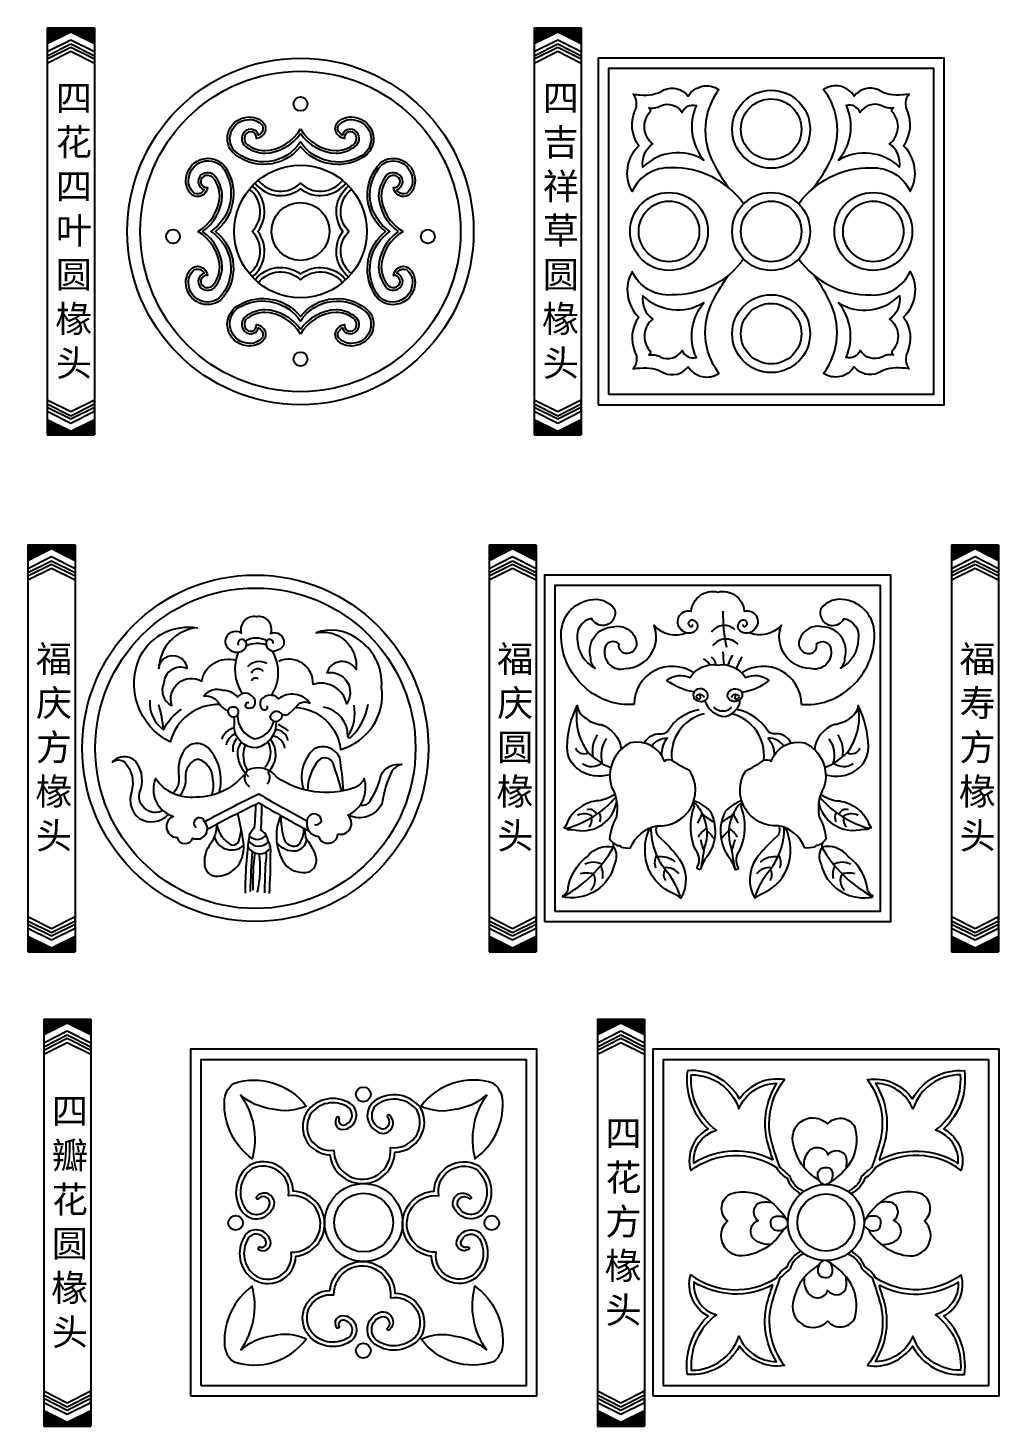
# Model space of a CAD drawing. Extents: x -66030 to 95157, y -13132 to 45879.
# Drawn here: x -62837 to -61715, y -2106 to -492 of the extents above; entities that cross this region are included whole.
import ezdxf

# ---------------------------------------------------------------- set-up
doc = ezdxf.new("R2010")
doc.units = 0
doc.header["$LTSCALE"] = 100
doc.header["$MEASUREMENT"] = 0
for name, color, linetype in [('3', 11, 'CONTINUOUS'), ('4', 121, 'CONTINUOUS'), ('BH', 21, 'CONTINUOUS'), ('TEXT', 105, 'CONTINUOUS')]:
    doc.layers.add(name, color=color, linetype=linetype)
doc.styles.add('HZ', font='simhei.ttf')

# ---------------------------------------------------------------- blocks, each defined once
blk = doc.blocks.new('A$C16F37A51')
at = {"layer": '3'}
for p, q in [((0, 469.8), (0, 0)), ((0, 469.8), (54.4, 469.8)), ((0, 469.8), (0, 451.8)), ((54.4, 469.8), (54.4, 0)), ((54.4, 469.8), (54.4, 451.8)), ((0, 451.8), (27.2, 465.4)), ((0, 442.5), (27.2, 456.1)), ((27.2, 465.4), (54.4, 451.8)), ((27.2, 456.1), (54.4, 442.5)), ((0, 437.8), (27.2, 451.4)), ((0, 434), (27.2, 447.6)), ((0, 429.3), (27.2, 442.9)), ((0, 442.5), (0, 437.8)), ((27.2, 451.4), (54.4, 437.8)), ((27.2, 447.6), (54.4, 434)), ((27.2, 442.9), (54.4, 429.3)), ((54.4, 442.5), (54.4, 437.8)), ((0, 434), (0, 429.3)), ((54.4, 434), (54.4, 429.3)), ((0, 40.5), (27.2, 26.9)), ((0, 35.8), (27.2, 22.2)), ((27.2, 26.9), (54.4, 40.5)), ((27.2, 22.2), (54.4, 35.8)), ((54.4, 35.8), (54.4, 40.5)), ((0, 32), (27.2, 18.4)), ((0, 27.3), (27.2, 13.7)), ((0, 18), (27.2, 4.4)), ((27.2, 18.4), (54.4, 32)), ((27.2, 13.7), (54.4, 27.3)), ((27.2, 4.4), (54.4, 18)), ((54.4, 27.3), (54.4, 32)), ((54.4, 0), (54.4, 18)), ((0, 0), (54.4, 0))]:
    blk.add_line(p, q, dxfattribs=at)
at = {"layer": 'BH'}
for p, q in [((11.9, 457.8), (0, 469.6)), ((13.3, 458.5), (1.9, 469.8)), ((14.7, 459.2), (4, 469.8)), ((16.1, 459.9), (6.2, 469.8)), ((17.5, 460.6), (8.3, 469.8)), ((18.9, 461.3), (10.4, 469.8)), ((20.4, 462), (12.5, 469.8)), ((21.8, 462.7), (14.7, 469.8)), ((23.2, 463.4), (16.8, 469.8)), ((24.6, 464.1), (18.9, 469.8)), ((26, 464.8), (21, 469.8)), ((27.9, 465.1), (23.1, 469.8)), ((32.1, 462.9), (25.3, 469.8)), ((36.4, 460.8), (27.4, 469.8)), ((40.6, 458.7), (29.5, 469.8)), ((44.9, 456.6), (31.6, 469.8)), ((49.1, 454.4), (33.7, 469.8)), ((53.4, 452.3), (35.9, 469.8)), ((54.4, 453.4), (38, 469.8)), ((54.4, 455.6), (40.1, 469.8)), ((54.4, 457.7), (42.2, 469.8)), ((54.4, 459.8), (44.4, 469.8)), ((54.4, 461.9), (46.5, 469.8)), ((54.4, 464), (48.6, 469.8)), ((54.4, 466.2), (50.7, 469.8)), ((54.4, 468.3), (52.8, 469.8)), ((10.5, 457), (0, 467.5)), ((9, 456.3), (0, 465.4)), ((7.6, 455.6), (0, 463.3)), ((6.2, 454.9), (0, 461.1)), ((4.8, 454.2), (0, 459)), ((3.4, 453.5), (0, 456.9)), ((2, 452.8), (0, 454.8)), ((0.6, 452.1), (0, 452.7)), ((18.1, 0), (0.1, 17.9)), ((54.4, 12.5), (50.7, 16.2)), ((54.4, 14.6), (52.1, 16.9)), ((54.4, 16.7), (53.5, 17.6)), ((15.9, 0), (0, 15.9)), ((13.8, 0), (0, 13.8)), ((11.7, 0), (0, 11.7)), ((9.6, 0), (0, 9.6)), ((7.5, 0), (0, 7.5)), ((5.3, 0), (0, 5.3)), ((3.2, 0), (0, 3.2)), ((1.1, 0), (0, 1.1)), ((20.2, 0), (4.4, 15.8)), ((22.3, 0), (8.6, 13.7)), ((24.4, 0), (12.9, 11.6)), ((26.6, 0), (17.1, 9.4)), ((28.7, 0), (21.4, 7.3)), ((30.8, 0), (25.6, 5.2)), ((32.9, 0), (28.1, 4.8)), ((35, 0), (29.5, 5.6)), ((37.2, 0), (30.9, 6.3)), ((39.3, 0), (32.3, 7)), ((41.4, 0), (33.7, 7.7)), ((43.5, 0), (35.1, 8.4)), ((45.6, 0), (36.6, 9.1)), ((47.8, 0), (38, 9.8)), ((49.9, 0), (39.4, 10.5)), ((52, 0), (40.8, 11.2)), ((54.1, 0), (42.2, 11.9)), ((54.4, 1.9), (43.6, 12.6)), ((54.4, 4), (45, 13.3)), ((54.4, 6.1), (46.5, 14)), ((54.4, 8.2), (47.9, 14.7)), ((54.4, 10.4), (49.3, 15.5))]:
    blk.add_line(p, q, dxfattribs=at)

msp = doc.modelspace()

# ---------------------------------------------------------------- linework, layer by layer
at = {"layer": '4'}
for points in [[(-62166.6, -914.7), (-61790.6, -914.7), (-61790.6, -538.7), (-62166.6, -538.7)], [(-62240.3, -1523.3), (-61840.3, -1523.3), (-61840.3, -1123.3), (-62240.3, -1123.3)], [(-62228.3, -1511.3), (-61852.3, -1511.3), (-61852.3, -1135.3), (-62228.3, -1135.3)], [(-62637.3, -2058.8), (-62261.3, -2058.8), (-62261.3, -1682.8), (-62637.3, -1682.8)], [(-62103.3, -2058.8), (-61727.3, -2058.8), (-61727.3, -1682.8), (-62103.3, -1682.8)]]:
    msp.add_lwpolyline(points, close=True, dxfattribs=at)
for points in [[(-62010.4, -694.9, 0.24971), (-62093.8, -653.4, 0.316555), (-62139.2, -680.6, -0.337437), (-62131.5, -627.7, -0.262201), (-62135.9, -587.5, 0.289156), (-62138, -568.1, 0.056873), (-62129.8, -569, 0.167736), (-62102.5, -563.4, -0.347862), (-62074.3, -570.5, -0.427199), (-62039, -562.9, 0.293126), (-62045.2, -647.7, 0.054319), (-62027, -676.9)], [(-61946.7, -694.9, -0.24971), (-61863.3, -653.4, -0.316555), (-61818, -680.6, 0.337437), (-61825.6, -627.7, 0.262201), (-61821.2, -587.5, -0.289156), (-61819.2, -568.1, -0.056873), (-61827.3, -569, -0.167736), (-61854.7, -563.4, 0.347862), (-61882.8, -570.5, 0.427199), (-61918.1, -562.9, -0.293126), (-61911.9, -647.7, -0.054319), (-61930.1, -676.9)], [(-62578, -779.2, 0.406072), (-62571.5, -726.7, 0.406072), (-62578, -674.3, 0.406072)], [(-62574.8, -671.1, 0.406072), (-62522.3, -677.6, 0.406072), (-62469.9, -671.1, 0.375632)], [(-62571, -667.7, 0.44382), (-62522.3, -671, 0.44382), (-62473.6, -667.7, 0.441665)], [(-62466.6, -779.2, -0.406072), (-62473.2, -726.7, -0.406072), (-62466.6, -674.3)], [(-62581.1, -775.3, 0.441665), (-62578, -726.7, 0.441665), (-62581.1, -678.2, 0.441665)], [(-62463.5, -775.3, -0.441665), (-62466.6, -726.7, -0.441665), (-62463.5, -678.2, -0.441665)], [(-62010.4, -758.5, -0.24971), (-62093.8, -800, -0.316555), (-62139.2, -772.8, 0.337437), (-62131.5, -825.7, 0.262201), (-62135.9, -865.9, -0.289156), (-62138, -885.3, -0.056873), (-62129.8, -884.4, -0.167736), (-62102.5, -890, 0.347862), (-62074.3, -882.9, 0.427199), (-62039, -890.5, -0.293126), (-62045.2, -805.7, -0.054319), (-62027, -776.5)], [(-61946.7, -758.5, 0.24971), (-61863.3, -800, 0.316555), (-61818, -772.8, -0.337437), (-61825.6, -825.7, -0.262201), (-61821.2, -865.9, 0.289156), (-61819.2, -885.3, 0.056873), (-61827.3, -884.4, 0.167736), (-61854.7, -890, -0.347862), (-61882.8, -882.9, -0.427199), (-61918.1, -890.5, 0.293126), (-61911.9, -805.7, 0.054319), (-61930.1, -776.5)], [(-62574.8, -782.4, -0.406072), (-62522.3, -775.9, -0.406072), (-62469.9, -782.4, -0.406072)], [(-62570.8, -785.6, -0.441665), (-62522.3, -782.5, -0.441665), (-62473.8, -785.6, -0.441665)], [(-62070.3, -1180.5, -0.374498), (-62069.7, -1181.7, -0.561958), (-62071.7, -1183.1, -0.868039), (-62068.9, -1175, -0.473768), (-62064.7, -1186.2, -0.448543), (-62080.6, -1187.8, -0.850529), (-62070.9, -1164.9, -0.452466), (-62040.3, -1143, -0.452466), (-62009.6, -1164.9, -0.850529), (-61999.9, -1187.8, -0.448543), (-62015.9, -1186.2, -0.473768), (-62011.6, -1175, -0.868039), (-62008.9, -1183.1, -0.561958), (-62010.8, -1181.7, -0.374498), (-62010.2, -1180.5)], [(-62136.9, -1272.7, -0.210835), (-62194, -1252.7, -0.222755), (-62221.2, -1190.9, -0.362926), (-62188.2, -1152.1, -0.295765), (-62159.4, -1162.2, -0.461946), (-62171.4, -1181.6, -0.308755), (-62186.2, -1173.4, 0.401647), (-62202.5, -1197.5, 0.277913), (-62181.9, -1230.9, -0.244674), (-62187, -1218.9, -0.495017), (-62160.9, -1183.1, -0.397067), (-62134.9, -1197.9, -0.637806), (-62148.9, -1213.4, -0.373271), (-62154.3, -1203, 0.630148), (-62171, -1209.2, 0.546984), (-62146.9, -1231.3, 0.518062), (-62113.9, -1181.2, 0.317394), (-62076.3, -1190.2)], [(-61943.6, -1272.7, 0.210835), (-61886.5, -1252.7, 0.222755), (-61859.3, -1190.9, 0.362926), (-61892.4, -1152.1, 0.295765), (-61921.2, -1162.2, 0.461946), (-61909.1, -1181.6, 0.308755), (-61894.3, -1173.4, -0.401647), (-61878, -1197.5, -0.277913), (-61898.6, -1230.9, 0.244674), (-61893.5, -1218.9, 0.495017), (-61919.6, -1183.1, 0.397067), (-61945.7, -1197.9, 0.637806), (-61931.7, -1213.4, 0.373271), (-61926.2, -1203, -0.630148), (-61909.5, -1209.2, -0.546984), (-61933.6, -1231.3, -0.518062), (-61966.7, -1181.2, -0.317394), (-62004.3, -1190.2)], [(-62553.9, -1202.2, 1.060173), (-62562.1, -1201.8, 0.620415), (-62548.7, -1209.6, 0.522482), (-62542, -1197, 0.451456), (-62556.9, -1191.4, 0.595524), (-62573.2, -1171.4, 0.536651), (-62590.7, -1190.3, 0.541923), (-62609.3, -1199.2, 0.617763), (-62587.7, -1209.6, 0.414589), (-62585.9, -1199.6, 0.913295), (-62594, -1204.4, 0.913295)], [(-62615.6, -1272.8, 0.34733), (-62672.8, -1316, -0.409884), (-62706.9, -1216.3, -0.318858), (-62641.7, -1184.2, 0.377319), (-62686, -1231.4, -0.92725), (-62653.4, -1231.4, 0.522824), (-62680.1, -1247.9, 0.401469), (-62670.9, -1274.1, -0.689196), (-62636.3, -1245.9, -0.452999), (-62597, -1221.8)], [(-62528.1, -1276.2, -0.371241), (-62476.1, -1324.6, 0.378554), (-62428.5, -1252.6, 0.275579), (-62457.4, -1196.4, 0.247609), (-62504.2, -1190, -0.511137), (-62458.1, -1232.4, 0.643953), (-62491.9, -1236, -0.658543), (-62468.9, -1272, 0.448641), (-62507.8, -1249.7, 0.564784), (-62547.4, -1223.1, 0.564784)], [(-62067.8, -1258.3, -0.125817), (-62099.1, -1244.9, -0.287489), (-62072.3, -1241.8, -0.304937), (-62040.3, -1227.2, -0.304937), (-62008.3, -1241.8, -0.287489), (-61981.4, -1244.9, -0.153022), (-62012.5, -1258.8)], [(-62582.1, -1270.8, 0.681297), (-62585.5, -1275.8, 0.272206), (-62577, -1275.7, 0.430946), (-62576.7, -1264.6, 0.506992), (-62595, -1264.3, 0.224483), (-62611.8, -1256.5, 0.310446), (-62633.8, -1262.7, -0.310291), (-62615.6, -1272.8, 0.143148), (-62607.2, -1279.4, 0.143148)], [(-62696.2, -1267.8, 0.267511), (-62680.6, -1301.9, -0.118486), (-62659.7, -1278)], [(-62543.2, -1284.2, 0.258063), (-62536.5, -1284.2, 0.037817), (-62523.9, -1271.6, -0.267067), (-62511.3, -1271.4, 0.428253), (-62547.5, -1266.3, 0.257934), (-62555.8, -1262.3, 0.227238), (-62565.5, -1265.2, 0.474005), (-62566.5, -1278, 0.802464), (-62560.5, -1274.2)], [(-62164.9, -1353.8, -0.22698), (-62200.5, -1348.4, -0.253032), (-62214.2, -1322.2, -0.113379), (-62202.5, -1273.9, 0.253051), (-62192.6, -1288.6, 0.155034), (-62175, -1296, -0.286884), (-62151.8, -1324.6)], [(-62055.4, -1268.2, 0.312199), (-62031.4, -1286.6, 0.168894), (-62018.9, -1278.4, 0.233084), (-62014.8, -1267.5, 0.233084)], [(-61915.7, -1353.8, 0.22698), (-61880, -1348.4, 0.253032), (-61866.3, -1322.2, 0.113379), (-61878.1, -1273.9, -0.253051), (-61887.9, -1288.6, -0.155034), (-61905.5, -1296, 0.286884), (-61928.7, -1324.6)], [(-62550.5, -1292.3, -0.364073), (-62573.1, -1322.9, -0.407895), (-62598.8, -1298.9, 0.091763), (-62599.1, -1287.1, 0.091763)], [(-62595, -1285.2, 0.337282), (-62575.5, -1312.3, 0.32156), (-62553, -1292.1, 0.32156)], [(-62125, -1317.3, -0.310444), (-62107.2, -1306.7, 0.185508), (-62098.7, -1304.2, -0.212524), (-62061.6, -1278.4)], [(-61955.6, -1317.3, 0.310444), (-61973.3, -1306.7, -0.185508), (-61981.8, -1304.2, 0.212524), (-62018.9, -1278.4)], [(-62616.2, -1374.7, 0.26651), (-62629.1, -1322.8, 0.446716), (-62656.7, -1325.3, 0.173206), (-62662.7, -1356.4, -0.22076), (-62669.5, -1375.4)], [(-62472.4, -1372.3, 0.01958), (-62476.9, -1334.3, 0.430482), (-62506.4, -1324, 0.30183), (-62518.7, -1370.9)], [(-62116.4, -1320.9, -0.263756), (-62098.5, -1311.7, 0.194626), (-62105.2, -1331.6, 0.194626)], [(-61964.1, -1320.9, 0.263756), (-61982.1, -1311.7, -0.194626), (-61975.3, -1331.6, -0.194626)], [(-62681, -1395.3, -0.622967), (-62708.3, -1375, 0.267401), (-62711.9, -1339.4, 0.456166), (-62739.5, -1339.4, -0.376213), (-62725.2, -1339.4, -0.264117), (-62717.6, -1374, 0.325045), (-62708.3, -1404.2, 0.369427), (-62674.9, -1399.5, 0.369427)], [(-62661.9, -1378.2, 0.204252), (-62654.6, -1357.8, -0.366388), (-62640.6, -1335.4, -0.325144), (-62623.9, -1358.8, -0.118475), (-62624.9, -1377.5)], [(-62474.6, -1372.7, 0.009312), (-62484.2, -1341.7, 0.571607), (-62501.7, -1337.7, 0.172696), (-62514.1, -1372.1)], [(-62506.1, -1411.5, 0.333072), (-62498, -1407.4, 1.018263), (-62514.9, -1408.1, 0.447723), (-62501.4, -1425, 0.836712), (-62479.1, -1422.3, 0.786524), (-62467.6, -1400.7, 0.381054), (-62448.7, -1358.2, -0.211082), (-62460.2, -1369, -0.237445), (-62549.4, -1356.8, 0.369408), (-62583.7, -1349.1, -0.247305), (-62643.2, -1379.8, -0.276406), (-62689.9, -1358.2, 0.438653), (-62668.9, -1402, 0.831006), (-62664.9, -1426.3, 0.737886), (-62646.6, -1427, 0.825981), (-62633.1, -1408.1, 1.434892), (-62642.6, -1414.8)], [(-62453, -1388.4, 0.407179), (-62441.4, -1383.4, 0.089335), (-62429.3, -1354.7, -0.331846), (-62405.1, -1341.9, 0.152153), (-62416.4, -1348.9, 0.073188), (-62428, -1386.2, -0.443412), (-62466.8, -1400.3)], [(-62633.1, -1408.1, -0.014414), (-62570.5, -1376, 0.009904), (-62514.9, -1407.1, 0.009904)], [(-62629.9, -1416.7, -0.013655), (-62570.5, -1386.3, 0.01032), (-62512.5, -1418.7)], [(-62585.7, -1490.4, -0.040253), (-62581, -1423.9, -0.177783), (-62575.4, -1415, 0.031151), (-62574, -1388, 0.031151)], [(-62159.1, -1376.6, -0.10527), (-62177.8, -1384, 0.092173), (-62189.3, -1386.3, 0.182815), (-62213.5, -1407.1, -0.115085), (-62217.5, -1415.1, -0.178993), (-62213.7, -1417, -0.069364), (-62203.9, -1417.8, 0.421541), (-62157, -1384.8)], [(-62067.8, -1383.7, -0.10037), (-62049, -1395.9, -0.266503), (-62051.4, -1446.7, 0.111264), (-62060.1, -1462.9, -0.395646), (-62064.4, -1461.5, 0.314877), (-62065.7, -1441.1, -0.199608), (-62067.3, -1390.5, 0.148605), (-62069.2, -1387.6)], [(-62068.4, -1385.6, -0.140567), (-62058.5, -1398.8, -0.206528), (-62055.8, -1438.4, -0.00555), (-62060.1, -1462.9)], [(-62012.7, -1383.7, 0.10037), (-62031.5, -1395.9, 0.266503), (-62029.1, -1446.7, -0.111264), (-62020.5, -1462.9, 0.395646), (-62016.2, -1461.5, -0.314877), (-62014.8, -1441.1, 0.199608), (-62013.2, -1390.5, -0.148605), (-62011.3, -1387.6)], [(-62012.1, -1385.6, 0.140567), (-62022.1, -1398.8, 0.206528), (-62024.8, -1438.4, 0.00555), (-62020.5, -1462.9)], [(-61921.4, -1376.6, 0.10527), (-61902.8, -1384, -0.092173), (-61891.2, -1386.3, -0.182815), (-61867, -1407.1, 0.115085), (-61863, -1415.1, 0.178993), (-61866.8, -1417, 0.069364), (-61876.6, -1417.8, -0.421541), (-61923.5, -1384.8)], [(-62619.1, -1410.8, -0.153349), (-62626.1, -1433.6, 0.193993), (-62633.2, -1455.5, 0.470109), (-62617.5, -1471, 0.23934), (-62592.9, -1456.3, 0.192681), (-62588.7, -1428, 0.009143), (-62594.7, -1398.2, 0.009143)], [(-62558.2, -1490.9, 0.020781), (-62556.8, -1444.5, 0.167231), (-62559.8, -1430, 0.239408), (-62567.9, -1417.8, 0.019319), (-62567, -1388.4, 0.019319)], [(-62545.1, -1400.9, 0.273019), (-62538.6, -1459.3, 0.234275), (-62512.7, -1466.1, 0.327706), (-62503.7, -1451.4, 0.139705), (-62515.1, -1429, -0.099433), (-62516.7, -1416.5)], [(-62619.1, -1411.1, 0.235004), (-62601.3, -1435.1, 0.303549), (-62593.4, -1430.7, 0.019772), (-62590.6, -1417.8)], [(-62110.4, -1412.7, 0.318159), (-62108.9, -1424.8, -0.05375), (-62084.8, -1450.8, -0.28637), (-62082.9, -1496.3, 0.076665), (-62093.6, -1490.2, -0.297338), (-62124.3, -1441, -0.118949), (-62118.6, -1415.3, -0.118949)], [(-62082.9, -1496.3, 0.085235), (-62097.8, -1467, -0.186903), (-62117.1, -1414.7, -0.186903)], [(-61970.1, -1412.7, -0.318159), (-61971.6, -1424.8, 0.05375), (-61995.8, -1450.8, 0.28637), (-61997.6, -1496.3, -0.076665), (-61986.9, -1490.2, 0.297338), (-61956.3, -1441, 0.118949), (-61962, -1415.3, 0.118949)], [(-61997.6, -1496.3, -0.085235), (-61982.8, -1467, 0.186903), (-61963.5, -1414.7, 0.186903)], [(-62549.7, -1432, 0.263941), (-62527.2, -1441.6, 0.310547), (-62515.1, -1429)], [(-61940.7, -1834.8, -0.228324), (-61956.8, -1817.3, 0.009163), (-61968.6, -1806.9, -0.014026), (-61977.4, -1780.2, -0.243522), (-61963.3, -1705.8, 0.289643), (-62015.3, -1728.2, 0.298386), (-62075.3, -1695.5, 0.24376), (-62051.4, -1762.8, 0.353569), (-62071.5, -1810.6, -0.312443), (-61972.5, -1807.1, 0.142), (-61960.2, -1819.6, 0.199807), (-61944.2, -1837.6)], [(-61890, -1834.8, 0.228324), (-61873.9, -1817.3, -0.009163), (-61862, -1806.9, 0.014026), (-61853.3, -1780.2, 0.243522), (-61867.4, -1705.8, -0.289643), (-61815.4, -1728.2, -0.298386), (-61755.4, -1695.5, -0.24376), (-61779.3, -1762.8, -0.353569), (-61759.1, -1810.6, 0.312443), (-61858.2, -1807.1, -0.142), (-61870.4, -1819.6, -0.199807), (-61886.5, -1837.6)], [(-62477.6, -1751, 0.70017), (-62479.9, -1749.1, 0.749291), (-62470.6, -1763.2, 0.558786), (-62461.8, -1735.6, 0.406125), (-62513.1, -1740.8, 0.615263), (-62488.3, -1792.5, 0.926918), (-62413.2, -1789.5, 0.559478), (-62383.2, -1738.8, 0.396881), (-62436, -1730, 0.551861), (-62434.8, -1765, 1.017693), (-62419.6, -1746.9, 1.028583), (-62421.5, -1749.3)], [(-62477.6, -1751, 0.568996), (-62472, -1758.4, 0.550669), (-62465.3, -1739.2, 0.400616), (-62509.2, -1743.9, 0.674755), (-62483.6, -1787.2, 1.078982), (-62418.4, -1784.1, 0.613635), (-62387.4, -1741.5, 0.393196), (-62433.2, -1734.2, 0.562138), (-62431.8, -1760.9, 0.930998), (-62421.5, -1749.3, 1.051623)], [(-61923.4, -1821.8, -0.229742), (-61953.4, -1777.8, -0.745716), (-61913.4, -1757, -0.526447), (-61882, -1760.5, -0.234802), (-61889.8, -1805.5, -0.086221), (-61911.5, -1825, -0.086221)], [(-61940.4, -1807.4, -0.181599), (-61936.3, -1790.1, -0.625424), (-61913.1, -1792.6, -0.515995), (-61892.8, -1793, -0.136152), (-61892.5, -1808.7, -0.136152)], [(-62569.1, -1899.1, 0.70017), (-62571.1, -1901.4, 0.749291), (-62557, -1892.1, 0.558786), (-62584.5, -1883.3, 0.406125), (-62579.4, -1934.6, 0.615263), (-62527.6, -1909.8, 0.926918), (-62530.7, -1834.7, 0.559478), (-62581.3, -1804.7, 0.396881), (-62590.2, -1857.5, 0.551861), (-62555.2, -1856.2, 1.017693), (-62573.2, -1841.1, 1.028583), (-62570.9, -1843)], [(-62569.1, -1899.1, 0.568996), (-62561.8, -1893.5, 0.550669), (-62580.9, -1886.8, 0.400616), (-62576.3, -1930.7, 0.674755), (-62532.9, -1905.1, 1.078982), (-62536.1, -1839.9, 0.613635), (-62578.6, -1808.9, 0.393196), (-62586, -1854.7, 0.562138), (-62559.3, -1853.3, 0.930998), (-62570.9, -1843, 1.051623)], [(-62329.6, -1899.1, -0.70017), (-62327.6, -1901.4, -0.749291), (-62341.7, -1892.1, -0.558786), (-62314.1, -1883.3, -0.406125), (-62319.3, -1934.6, -0.615263), (-62371, -1909.8, -0.926918), (-62368, -1834.7, -0.559478), (-62317.3, -1804.7, -0.396881), (-62308.5, -1857.5, -0.551861), (-62343.5, -1856.2, -1.017693), (-62325.5, -1841.1, -1.028583), (-62327.8, -1843)], [(-62329.6, -1899.1, -0.611013), (-62336.9, -1893.5, -0.550669), (-62317.8, -1886.8, -0.400616), (-62322.4, -1930.7, -0.674755), (-62365.7, -1905.1, -1.078982), (-62362.6, -1839.9, -0.613635), (-62320, -1808.9, -0.393196), (-62312.7, -1854.7, -0.562138), (-62339.4, -1853.3, -0.932617), (-62327.8, -1843, -1.051623)], [(-61918.3, -1826.9, -0.334493), (-61924.5, -1813.3, -0.191656), (-61921.2, -1808.5, -0.175293), (-61911.4, -1807.8, -0.290487), (-61907.9, -1815.5, -0.348225), (-61914.5, -1826.8)], [(-61964.4, -1878.9, -0.229742), (-62008.4, -1908.9, -0.745716), (-62029.2, -1868.9, -0.526447), (-62025.7, -1837.5, -0.234802), (-61980.7, -1845.2, -0.086221), (-61961.1, -1867, -0.086221)], [(-61866.3, -1878.9, 0.229742), (-61822.3, -1908.9, 0.745716), (-61801.5, -1868.9, 0.526447), (-61805, -1837.5, 0.234802), (-61850, -1845.2, 0.086221), (-61869.6, -1867, 0.086221)], [(-61978.8, -1895.9, -0.181599), (-61996.1, -1891.7, -0.625424), (-61993.6, -1868.6, -0.515995), (-61993.2, -1848.3, -0.136152), (-61977.5, -1847.9, -0.136152)], [(-61851.9, -1895.9, 0.181599), (-61834.6, -1891.7, 0.625424), (-61837.1, -1868.6, 0.515995), (-61837.5, -1848.3, 0.136152), (-61853.2, -1847.9, 0.136152)], [(-61959.2, -1873.8, -0.334493), (-61972.8, -1880, -0.191656), (-61977.7, -1876.7, -0.175293), (-61978.3, -1866.9, -0.290487), (-61970.7, -1863.4, -0.348225), (-61959.3, -1870)], [(-61871.4, -1873.8, 0.334493), (-61857.9, -1880, 0.191656), (-61853, -1876.7, 0.175293), (-61852.3, -1866.9, 0.290487), (-61860, -1863.4, 0.348225), (-61871.3, -1870)], [(-61940.7, -1906.8, 0.228324), (-61956.8, -1924.3, -0.009163), (-61968.6, -1934.8, 0.014026), (-61977.4, -1961.5, 0.243522), (-61963.3, -2035.9, -0.289643), (-62015.3, -2013.4, -0.298386), (-62075.3, -2046.2, -0.24376), (-62051.4, -1978.8, -0.353569), (-62071.5, -1931.1, 0.312443), (-61972.5, -1934.6, -0.142), (-61960.2, -1922.1, -0.199807), (-61944.2, -1904)], [(-61890, -1906.8, -0.228324), (-61873.9, -1924.3, 0.009163), (-61862, -1934.8, -0.014026), (-61853.3, -1961.5, -0.243522), (-61867.4, -2035.9, 0.289643), (-61815.4, -2013.4, 0.298386), (-61755.4, -2046.2, 0.24376), (-61779.3, -1978.8, 0.353569), (-61759.1, -1931.1, -0.312443), (-61858.2, -1934.6, 0.142), (-61870.4, -1922.1, 0.199807), (-61886.5, -1904)], [(-62477.6, -1990.6, -0.70017), (-62479.9, -1992.6, -0.749291), (-62470.6, -1978.4, -0.558786), (-62461.8, -2006, -0.406125), (-62513.1, -2000.9, -0.615263), (-62488.3, -1949.1, -0.926918), (-62413.2, -1952.2, -0.559478), (-62383.2, -2002.8, -0.396881), (-62436, -2011.6, -0.551861), (-62434.8, -1976.7, -1.017693), (-62419.6, -1994.7, -1.028583), (-62421.5, -1992.4)], [(-61923.4, -1919.9, 0.229742), (-61953.4, -1963.8, 0.745716), (-61913.4, -1984.7, 0.526447), (-61882, -1981.1, 0.234802), (-61889.8, -1936.2, 0.086221), (-61911.5, -1916.6, 0.086221)], [(-61918.3, -1914.7, 0.334493), (-61924.5, -1928.3, 0.191656), (-61921.2, -1933.1, 0.175293), (-61911.4, -1933.8, 0.290487), (-61907.9, -1926.2, 0.348225), (-61914.5, -1914.8)], [(-62477.6, -1990.6, -0.568996), (-62472, -1983.3, -0.550669), (-62465.3, -2002.4, -0.400616), (-62509.2, -1997.7, -0.674755), (-62483.6, -1954.4, -1.078982), (-62418.4, -1957.6, -0.613635), (-62387.4, -2000.1, -0.393196), (-62433.2, -2007.5, -0.562138), (-62431.8, -1980.8, -0.930998), (-62421.5, -1992.4, -1.051623)], [(-61940.4, -1934.3, 0.181599), (-61936.3, -1951.6, 0.625424), (-61913.1, -1949.1, 0.515995), (-61892.8, -1948.7, 0.136152), (-61892.5, -1933, 0.136152)]]:
    msp.add_lwpolyline(points, format="xyb", dxfattribs=at)
for points in [[(-62106.5, -581.7, -0.383476), (-62081.4, -589.4, -0.381816), (-62065, -581.2, 0.286886), (-62056.3, -644.3, 0.3464), (-62126.8, -652.5, -0.291179), (-62115.2, -625.5, -0.432935), (-62119, -589.4, 0.588907), (-62120, -584.1, 0.184724)], [(-61850.6, -581.7, 0.383476), (-61875.7, -589.4, 0.381816), (-61892.1, -581.2, -0.286886), (-61900.8, -644.3, -0.3464), (-61830.4, -652.5, 0.291179), (-61841.9, -625.5, 0.432935), (-61838.1, -589.4, -0.588907), (-61837.1, -584.1, -0.184724)], [(-62522.3, -608.1, 0.255888), (-62481, -633.4, 0.149226), (-62462.1, -627.1, 0.421502), (-62458.5, -615.6, 0.868712), (-62471.4, -619.3, -0.170154), (-62478.7, -615.7, -0.330857), (-62480.9, -602.8, -0.280962), (-62460.3, -594.8, -0.749832), (-62451.7, -642.2, -0.367158), (-62522.3, -628.7, -0.443447), (-62601.7, -634.5, -0.585973), (-62584.3, -594.8, -0.280962), (-62563.8, -602.8, -0.330857), (-62565.9, -615.7, -0.170154), (-62573.2, -619.3, 0.868712), (-62586.1, -615.6, 0.421502), (-62582.5, -627.1, 0.149226), (-62563.6, -633.4, 0.255888)], [(-62522.3, -613.7, 0.232339), (-62481.1, -636.4, 0.148501), (-62460.6, -629.6, 0.412369), (-62455.8, -614.3, 0.68787), (-62474, -615.5, -0.086203), (-62476.6, -613.6, -0.323261), (-62478.3, -604.4, -0.279189), (-62460.7, -597.8, -0.771486), (-62454.2, -640.6, -0.381408), (-62522.3, -623.3, -0.466717), (-62599.2, -632.8, -0.591635), (-62583.9, -597.8, -0.279189), (-62566.3, -604.4, -0.323261), (-62568, -613.6, -0.086203), (-62570.6, -615.5, 0.68787), (-62588.8, -614.3, 0.412369), (-62584.1, -629.6, 0.148501), (-62563.5, -636.4, 0.232339)], [(-62640.9, -726.7, 0.255888), (-62615.6, -685.5, 0.149226), (-62622, -666.6, 0.421502), (-62633.4, -662.9, 0.868712), (-62629.8, -675.9, -0.170154), (-62633.3, -683.2, -0.330857), (-62646.3, -685.3, -0.280962), (-62654.3, -664.8, -0.749832), (-62606.9, -656.1, -0.367158), (-62620.4, -726.7, -0.443447), (-62614.6, -806.2, -0.585973), (-62654.3, -788.7, -0.280962), (-62646.3, -768.2, -0.330857), (-62633.3, -770.3, -0.170154), (-62629.8, -777.6, 0.868712), (-62633.4, -790.6, 0.421502), (-62622, -786.9, 0.149226), (-62615.6, -768, 0.255888)], [(-62635.3, -726.7, 0.232339), (-62612.6, -685.5, 0.148501), (-62619.4, -665, 0.412369), (-62634.7, -660.2, 0.68787), (-62633.6, -678.5, -0.086203), (-62635.5, -681.1, -0.323261), (-62644.7, -682.7, -0.279189), (-62651.3, -665.1, -0.771486), (-62608.5, -658.6, -0.381408), (-62625.8, -726.7, -0.466717), (-62616.2, -803.6, -0.591635), (-62651.3, -788.4, -0.279189), (-62644.7, -770.8, -0.323261), (-62635.5, -772.4, -0.086203), (-62633.6, -775, 0.68787), (-62634.7, -793.3, 0.412369), (-62619.4, -788.5, 0.148501), (-62612.6, -768, 0.232339)], [(-62403.7, -726.7, 0.255888), (-62429, -768, 0.149226), (-62422.6, -786.9, 0.421502), (-62411.2, -790.6, 0.868712), (-62414.9, -777.6, -0.170154), (-62411.3, -770.3, -0.330857), (-62398.3, -768.2, -0.280962), (-62390.3, -788.7, -0.749832), (-62437.7, -797.4, -0.367158), (-62424.2, -726.7, -0.443447), (-62430, -647.3, -0.585973), (-62390.3, -664.8, -0.280962), (-62398.3, -685.3, -0.330857), (-62411.3, -683.2, -0.170154), (-62414.9, -675.9, 0.868712), (-62411.2, -662.9, 0.421502), (-62422.6, -666.6, 0.149226), (-62429, -685.5, 0.255888)], [(-62409.3, -726.7, 0.232339), (-62432, -768, 0.148501), (-62425.2, -788.5, 0.412369), (-62409.9, -793.3, 0.68787), (-62411, -775, -0.086203), (-62409.2, -772.4, -0.323261), (-62399.9, -770.8, -0.279189), (-62393.3, -788.4, -0.771486), (-62436.1, -794.8, -0.381408), (-62418.9, -726.7, -0.466717), (-62428.4, -649.8, -0.591635), (-62393.3, -665.1, -0.279189), (-62399.9, -682.7, -0.323261), (-62409.2, -681.1, -0.086203), (-62411, -678.5, 0.68787), (-62409.9, -660.2, 0.412369), (-62425.2, -665, 0.148501), (-62432, -685.5, 0.232339)], [(-62522.3, -845.4, 0.255888), (-62563.6, -820.1, 0.149226), (-62582.5, -826.4, 0.421502), (-62586.1, -837.9, 0.868712), (-62573.2, -834.2, -0.170154), (-62565.9, -837.8, -0.330857), (-62563.8, -850.7, -0.280962), (-62584.3, -858.7, -0.749832), (-62592.9, -811.3, -0.367158), (-62522.3, -824.8, -0.443447), (-62442.9, -819, -0.585973), (-62460.3, -858.7, -0.280962), (-62480.9, -850.7, -0.330857), (-62478.7, -837.8, -0.170154), (-62471.4, -834.2, 0.868712), (-62458.5, -837.9, 0.421502), (-62462.1, -826.4, 0.149226), (-62481, -820.1, 0.255888)], [(-62522.3, -839.8, 0.232339), (-62563.5, -817.1, 0.148501), (-62584.1, -823.9, 0.412369), (-62588.8, -839.2, 0.68787), (-62570.6, -838, -0.086203), (-62568, -839.9, -0.323261), (-62566.3, -849.1, -0.279189), (-62583.9, -855.7, -0.771486), (-62590.4, -812.9, -0.381408), (-62522.3, -830.2, -0.466717), (-62445.4, -820.6, -0.591635), (-62460.7, -855.7, -0.279189), (-62478.3, -849.1, -0.323261), (-62476.6, -839.9, -0.086203), (-62474, -838, 0.68787), (-62455.8, -839.2, 0.412369), (-62460.6, -823.9, 0.148501), (-62481.1, -817.1, 0.232339)], [(-62106.5, -871.7, 0.383476), (-62081.4, -864, 0.381816), (-62065, -872.2, -0.286886), (-62056.3, -809.1, -0.3464), (-62126.8, -800.9, 0.291179), (-62115.2, -827.8, 0.432935), (-62119, -864, -0.588907), (-62120, -869.3, -0.184724)], [(-61850.6, -871.7, -0.383476), (-61875.7, -864, -0.381816), (-61892.1, -872.2, 0.286886), (-61900.8, -809.1, 0.3464), (-61830.4, -800.9, -0.291179), (-61841.9, -827.8, -0.432935), (-61838.1, -864, 0.588907), (-61837.1, -869.3, 0.184724)], [(-62067.6, -1257.9, 0.580148), (-62061.5, -1269, 0.407272), (-62051.6, -1263.5, 0.408804), (-62058.5, -1254.8, 0.292361)], [(-62013, -1257.9, -0.580148), (-62019.1, -1269, -0.407272), (-62028.9, -1263.5, -0.408804), (-62022, -1254.8, -0.292361)], [(-62604.7, -1284.5, 0.460795), (-62595, -1285.2, 0.246065), (-62594.1, -1278.4, 0.337602), (-62603.5, -1276.5, 0.488047)], [(-62547.8, -1281.1, 0.414079), (-62557.5, -1286.9, 0.335234), (-62553, -1292.1, 0.487849), (-62543.2, -1284.2, 0.167895)], [(-62152.2, -1437.3, 0.108416), (-62140.9, -1438.3, -0.253131), (-62110.4, -1412.7, 0.620469), (-62072.6, -1349.3, -0.047487), (-62093.3, -1337.1, 0.24467), (-62101.9, -1338.3, 0.376792), (-62140.9, -1317, 0.372706), (-62162.9, -1368.2, -0.181501), (-62157.4, -1402.4, 0.095832), (-62165.3, -1428, 0.115027), (-62156.1, -1435.7, -0.46805)], [(-61928.3, -1437.3, -0.108416), (-61939.6, -1438.3, 0.253131), (-61970.1, -1412.7, -0.620469), (-62008, -1349.3, 0.047487), (-61987.2, -1337.1, -0.24467), (-61978.7, -1338.3, -0.376792), (-61939.6, -1317, -0.372706), (-61917.6, -1368.2, 0.181501), (-61923.1, -1402.4, -0.095832), (-61915.2, -1428, -0.115027), (-61924.4, -1435.7, 0.46805)], [(-62218.2, -1493.2, 0.082783), (-62213.5, -1487.6, -0.206401), (-62190.8, -1448.1, -0.287618), (-62160.5, -1437.3, -0.257774), (-62159.6, -1457.2, -0.387973), (-62215.3, -1495.4, -0.149656), (-62219.1, -1494.7, -0.867178)], [(-61862.4, -1493.2, -0.082783), (-61867, -1487.6, 0.206401), (-61889.8, -1448.1, 0.287618), (-61920, -1437.3, 0.257774), (-61920.9, -1457.2, 0.387973), (-61865.2, -1495.4, 0.149656), (-61861.5, -1494.7, 0.867178)], [(-62591.6, -1723.5, -0.224933), (-62578, -1797.3, -0.25106), (-62610.1, -1731.2, -0.235204), (-62599.4, -1710.2, -0.322885), (-62515.7, -1736.3, -0.174474), (-62554.9, -1739.8, -0.149362), (-62591.6, -1723.5, -0.149362)], [(-62307.1, -1723.5, 0.224933), (-62320.7, -1797.3, 0.25106), (-62288.6, -1731.2, 0.235204), (-62299.3, -1710.2, 0.322885), (-62383, -1736.3, 0.174474), (-62343.8, -1739.8, 0.149362), (-62307.1, -1723.5, 0.149362)], [(-61976.7, -1798.8, 0.265571), (-62068, -1802.1, -0.358228), (-62041.8, -1764.3, -0.257945), (-62070.8, -1700.3, -0.325903), (-62015.9, -1739.6, -0.297379), (-61972.5, -1710.1, 0.216059), (-61982.2, -1781.6, 0.008911)], [(-61853.9, -1798.8, -0.265571), (-61762.7, -1802.1, 0.358228), (-61788.9, -1764.3, 0.257945), (-61759.9, -1700.3, 0.325903), (-61814.8, -1739.6, 0.297379), (-61858.2, -1710.1, -0.216059), (-61848.5, -1781.6, -0.008911)], [(-62591.6, -2018.2, 0.224933), (-62578, -1944.3, 0.25106), (-62610.1, -2010.4, 0.235204), (-62599.4, -2031.5, 0.322885), (-62515.7, -2005.4, 0.174474), (-62554.9, -2001.8, 0.149362), (-62591.6, -2018.2, 0.149362)], [(-62307.1, -2018.2, -0.224933), (-62320.7, -1944.3, -0.25106), (-62288.6, -2010.4, -0.235204), (-62299.3, -2031.5, -0.322885), (-62383, -2005.4, -0.174474), (-62343.8, -2001.8, -0.149362), (-62307.1, -2018.2, -0.149362)], [(-61976.7, -1942.9, -0.265571), (-62068, -1939.5, 0.358228), (-62041.8, -1977.3, 0.257945), (-62070.8, -2041.4, 0.325903), (-62015.9, -2002, 0.297379), (-61972.5, -2031.5, -0.216059), (-61982.2, -1960.1, -0.008911)], [(-61853.9, -1942.9, 0.265571), (-61762.7, -1939.5, -0.358228), (-61788.9, -1977.3, -0.257945), (-61759.9, -2041.4, -0.325903), (-61814.8, -2002, -0.297379), (-61858.2, -2031.5, 0.216059), (-61848.5, -1960.1, 0.008911)]]:
    msp.add_lwpolyline(points, format="xyb", close=True, dxfattribs=at)
for centre, radius in [((-62522.3, -726.7), 185), ((-61978.6, -608.7), 45), ((-62522.3, -579.5), 8.04), ((-61978.6, -608.7), 35), ((-62522.3, -726.7), 76.5), ((-62522.3, -726.7), 33.5), ((-62096.6, -726.7), 45), ((-62096.6, -726.7), 35), ((-61978.6, -726.7), 45), ((-61978.6, -726.7), 35), ((-61860.6, -726.7), 45), ((-61860.6, -726.7), 35), ((-62669.5, -732.5), 8.04), ((-62375.1, -732.5), 8.04), ((-61978.6, -844.7), 45), ((-61978.6, -844.7), 35), ((-62522.3, -874), 8.04), ((-62574.4, -1323.3), 185), ((-62449.7, -1722.9), 8.5), ((-62449.3, -1870.8), 45), ((-62449.3, -1870.8), 34), ((-61915.3, -1870.8), 44), ((-61915.3, -1870.8), 33), ((-62597.2, -1871.2), 8.5), ((-62301.4, -1871.2), 8.5), ((-62449.7, -2018.7), 8.5)]:
    msp.add_circle(centre, radius, dxfattribs=at)
for centre, radius, start, end in [((-61840.6, -1167.2), 193.8, 179.418, 191.7673), ((-62032.8, -1199.4), 17.9, 46.3479, 145.0622), ((-62573.5, -1220.2), 24.1, 59.7752, 121.0821), ((-62572.1, -1233.4), 31.1, 70.9427, 113.9737), ((-62030.8, -1215.6), 18.4, 40.8824, 144.48), ((-62544.7, -1232), 53.3, 158.3138, 212.2182), ((-62570.1, -1240.8), 17.6, 59.545, 138.9823), ((-62595.7, -1235.9), 47.8, 326.4628, 30.1645), ((-62062, -1233), 13.8, 25.3029, 66.8974), ((-62057.1, -1229.6), 15, 10.1333, 50.4034), ((-64185.4, -1350.4), 2155.9, 3.2844, 3.676), ((-61986, -1239.6), 44.2, 147.3048, 164.0767), ((-61822.1, -1317.3), 214.8, 152.3359, 156.3944), ((-62571.5, -1240.4), 8.75, 40.6562, 153.58), ((-62574.2, -1247.1), 4.9, 51.5545, 161.1944), ((-62092.9, -1272.7), 44, 55.5988, 180), ((-61987.6, -1272.7), 44, 0, 124.4012), ((-62838.3, -1316.4), 158.4, 5.2856, 15.8566), ((-62506.7, -1282.9), 47.2, 326.2961, 11.3418), ((-62510.1, -1261.5), 67, 313.1246, 350.5894), ((-62134.4, -1286.9), 69.2, 169.1756, 216.725), ((-62060.9, -1266.6), 5.54, 20.7694, 143.1544), ((-62062, -1263.1), 3.32, 183.4319, 295.9434), ((-62064.2, -1264.4), 4, 335.1992, 54.1398), ((-62019.7, -1266.6), 5.54, 36.8456, 159.2306), ((-62016.4, -1264.4), 4, 125.8602, 204.8008), ((-62019.2, -1262.1), 4.14, 258.3999, 342.2248), ((-61946.1, -1286.9), 69.2, 323.275, 10.8244), ((-62501.2, -1309.1), 33.7, 357.8274, 80.5154), ((-62044.8, -1331.1), 48.9, 103.3425, 187.0615), ((-62034.4, -1265.1), 15.1, 225.1814, 313.9025), ((-62035.7, -1331.1), 48.9, 352.9385, 76.6575), ((-62593.4, -1320.2), 21.3, 104.6687, 159.1933), ((-62590.5, -1323.7), 18.3, 111.5891, 165.772), ((-62550.6, -1315.9), 13.8, 6.2118, 93.957), ((-62587.3, -1370.2), 84.1, 52.3912, 62.1893), ((-62583.6, -1323.9), 17, 131.656, 192.5431), ((-62576, -1329.1), 19.1, 139.0523, 173.6828), ((-62553.3, -1331.4), 35.1, 160.1113, 210.1923), ((-62581.1, -1328.3), 24.5, 316.1075, 30.5225), ((-62578.7, -1330.3), 27.9, 312.8978, 39.1309), ((-62556.3, -1325.3), 16.2, 7.5744, 83.8465), ((-62465.9, -1308.6), 2.45, 228.9246, 311.0754), ((-62194.9, -1318.9), 10.7, 203.6834, 297.7715), ((-62151.2, -1326.8), 33.9, 146.3006, 191.0043), ((-62144.1, -1331.3), 31, 142.9164, 197.8524), ((-61936.4, -1331.3), 31, 342.1476, 37.0836), ((-61929.4, -1326.8), 33.9, 348.9957, 33.6994), ((-61885.6, -1318.9), 10.7, 242.2285, 336.3166), ((-62559, -1328.3), 36, 177.9044, 229.8307), ((-62134.7, -1273), 78.2, 225.0277, 248.1595), ((-61945.9, -1273), 78.2, 291.8405, 314.9723), ((-62574.8, -1357.3), 12.1, 137.2063, 238.7519), ((-62567.5, -1356.9), 9.93, 312.0935, 38.0098), ((-62185.6, -1325.7), 18.7, 233.8963, 307.6982), ((-61895, -1325.7), 18.7, 232.3018, 306.1037), ((-62243.6, -1307.7), 111.7, 284.6005, 319.9248), ((-61836.9, -1307.7), 111.7, 220.0752, 255.3995), ((-62447.7, -1401.7), 97.4, 179.5227, 194.4912), ((-62194.4, -1415), 16.1, 51.7183, 119.5832), ((-62188.6, -1403.2), 9.31, 23.4828, 107.2854), ((-62196.6, -1406.4), 10.9, 314.6501, 16.0666), ((-62187.2, -1403.4), 11.7, 335.2982, 30.9442), ((-62087.5, -1391), 30.1, 321.8712, 344.9537), ((-62011.8, -1346.3), 70.3, 228.3952, 242.2238), ((-62068.7, -1346.3), 70.3, 297.7762, 311.6048), ((-61993, -1391), 30.1, 195.0463, 218.1288), ((-61893.3, -1403.4), 11.7, 149.0558, 204.7018), ((-61891.9, -1403.2), 9.31, 72.7146, 156.5172), ((-61886.1, -1415), 16.1, 60.4168, 128.2817), ((-61884, -1406.4), 10.9, 163.9334, 225.3499), ((-62547, -1416.9), 28.7, 330.4314, 2.543), ((-62033.2, -1444.1), 34.9, 125.1267, 148.7034), ((-62095.4, -1466.3), 64, 36.8066, 48.5306), ((-61985.1, -1466.3), 64, 131.4694, 143.1934), ((-62047.3, -1444.1), 34.9, 31.2966, 54.8733), ((-62602, -1420.2), 20.5, 194.9654, 314.1549), ((-62570.5, -1422.3), 14.1, 215.5258, 322.1972), ((-62572.2, -1416.2), 12.3, 223.3433, 324.4816), ((-62529.3, -1423.3), 13, 192.4255, 271.7759), ((-62529.3, -1428.7), 7.61, 273.3278, 342.1695), ((-62177.4, -1437), 16.9, 358.8752, 15.9648), ((-61758.2, -1348.3), 312.6, 194.9033, 197.4901), ((-62322.3, -1348.3), 312.6, 342.5099, 345.0967), ((-61903.2, -1437), 16.9, 164.0352, 181.1248), ((-62569.5, -1429.5), 15.6, 211.1047, 324.1755), ((-60941.8, -1543.9), 1639.6, 176.4538, 178.0719), ((-62301.3, -1480.3), 276.2, 172.4713, 181.4009), ((-62676.1, -1462.5), 107.4, 345.5771, 9.3194), ((-62609.5, -1446.8), 48, 348.1, 4.4876), ((-62290.9, -1362.9), 150.1, 298.5824, 330.2703), ((-62096.3, -1455.4), 16.9, 148.5786, 200.3195), ((-62106.5, -1475.5), 27, 50.401, 97.1042), ((-61974.1, -1475.5), 27, 82.8958, 129.599), ((-61984.3, -1455.4), 16.9, 339.6805, 31.4214), ((-61789.7, -1362.9), 150.1, 209.7297, 241.4176), ((-62006.1, -1492), 557.7, 176.3737, 179.8043), ((-62192.2, -1504.5), 37, 76.9185, 100.9344), ((-62184, -1476.9), 22, 63.2309, 116.5653), ((-62197.1, -1475.8), 15.2, 312.6265, 30.0081), ((-62193.3, -1469), 20.3, 346.5748, 29.3902), ((-62091.4, -1469.3), 11.4, 146.8185, 215.9673), ((-62099.4, -1479.2), 18.1, 37.8171, 99.3146), ((-61981.1, -1479.2), 18.1, 80.6854, 142.1829), ((-61989.1, -1469.3), 11.4, 324.0327, 33.1815), ((-61887.2, -1469), 20.3, 150.6098, 193.4252), ((-61896.5, -1476.9), 22, 63.4347, 116.7691), ((-61883.5, -1475.8), 15.2, 149.9919, 227.3735), ((-61888.4, -1504.5), 37, 79.0656, 103.0815)]:
    msp.add_arc(centre, radius, start, end, dxfattribs=at)
at = {"layer": 'TEXT'}
for points in [[(-62178.6, -926.7), (-61778.6, -926.7), (-61778.6, -526.7), (-62178.6, -526.7)], [(-62649.3, -2070.8), (-62249.3, -2070.8), (-62249.3, -1670.8), (-62649.3, -1670.8)], [(-62115.3, -2070.8), (-61715.3, -2070.8), (-61715.3, -1670.8), (-62115.3, -1670.8)]]:
    msp.add_lwpolyline(points, close=True, dxfattribs=at)
for centre in [(-62522.3, -726.7), (-62574.4, -1323.3)]:
    msp.add_circle(centre, 200, dxfattribs=at)

# ---------------------------------------------------------------- block references
at = {"layer": '4'}
for p in [(-62814.7, -961.6), (-62252.3, -961.6), (-62837.1, -1558.2), (-62304.4, -1558.2), (-61770.3, -1558.2), (-62818.8, -2105.7), (-62179.3, -2105.7)]:
    msp.add_blockref('A$C16F37A51', p, dxfattribs=at)

# ---------------------------------------------------------------- texts
at = {"layer": 'TEXT', "char_height": 30.6, "attachment_point": 4, "style": 'HZ'}
for s, insert in [('四\\P花\\P四\\P叶\\P圆\\P椽\\P头', (-62804.8, -727.2)), ('四\\P吉\\P祥\\P草\\P圆\\P椽\\P头', (-62242.5, -727.2)), ('福\\P庆\\P方\\P椽\\P头', (-62827.8, -1323.7)), ('福\\P庆\\P圆\\P椽\\P头', (-62295.1, -1323.7)), ('福\\P寿\\P方\\P椽\\P头', (-61761, -1323.7)), ('四\\P瓣\\P花\\P圆\\P椽\\P头', (-62809.5, -1871.3)), ('四\\P花\\P方\\P椽\\P头', (-62170.1, -1871.3))]:
    msp.add_mtext(s, dxfattribs=dict(at, insert=insert))

doc.saveas('drawing.dxf')
